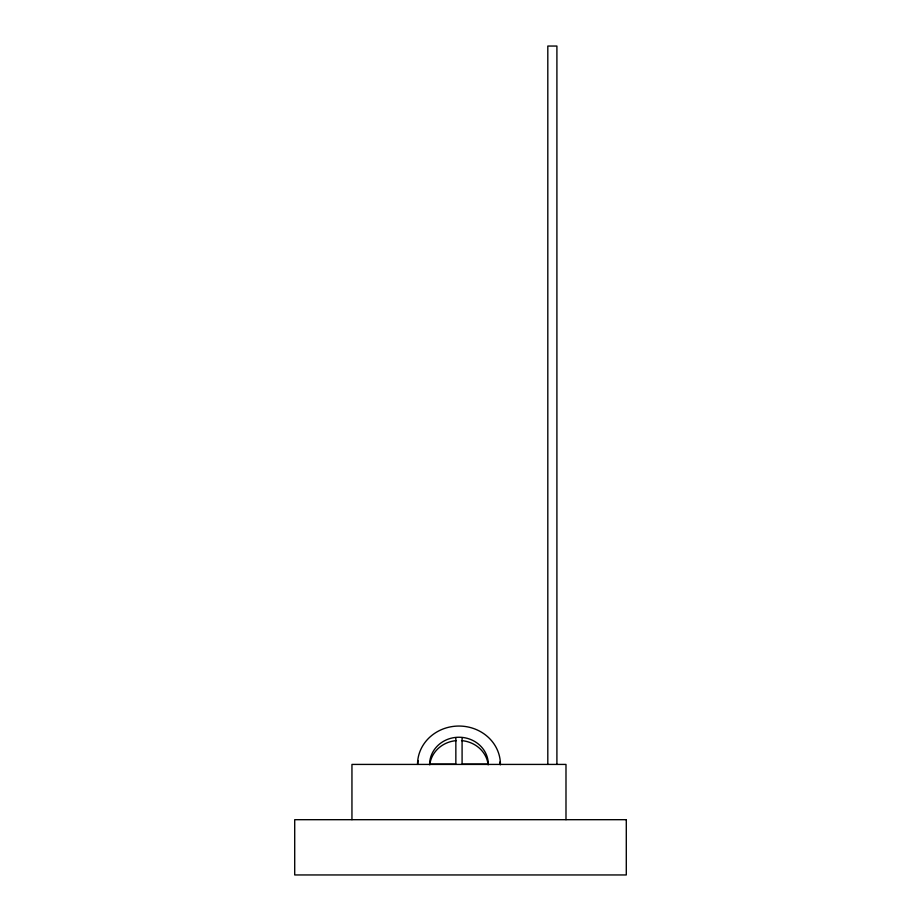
<?xml version="1.0" encoding="UTF-8"?>
<svg xmlns="http://www.w3.org/2000/svg" width="921" height="921" viewBox="0 0 921 921"><rect width="100%" height="100%" fill="white"/><g stroke="black" fill="none" stroke-linecap="round" stroke-linejoin="round"><path stroke-width="1.38" d="M429.612 764.131L455.849 764.131L455.849 737.709M488.326 764.131L462.089 764.131L462.089 737.709M565.989 819.69L565.989 764.418L351.949 764.418L351.949 819.69M556.906 764.418L556.906 46.05L547.811 46.05L547.811 764.418M429.612 764.418A29.357 27.181 0 0 1 458.969 737.237A29.357 27.181 0 0 1 488.326 764.418M429.773 764.844A29.357 27.181 0 0 1 456.413 740.611M461.525 740.611A29.357 27.181 0 0 1 488.165 764.844M417.524 764.418A41.445 38.371 0 0 1 458.969 726.047A41.445 38.371 0 0 1 500.414 764.418M417.777 763.394A41.445 38.371 0 0 1 418.249 760.539M499.953 761.966A41.445 38.371 0 0 1 500.299 764.833M626.292 819.69L294.708 819.69L294.708 874.95L626.292 874.95L626.292 819.69"/></g></svg>
